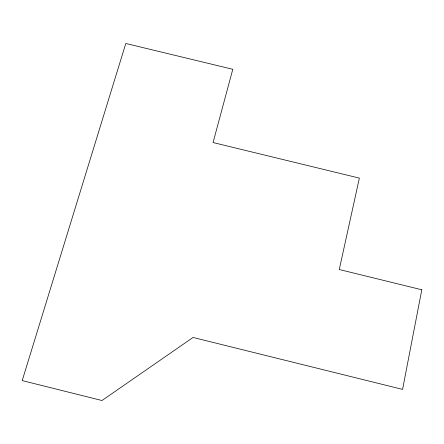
<?xml version="1.0" encoding="UTF-8"?>
<svg xmlns="http://www.w3.org/2000/svg" width="444" height="444" viewBox="0 0 444 444"><rect width="100%" height="100%" fill="white"/><g stroke="black" fill="none" stroke-linecap="round" stroke-linejoin="round"><path stroke-width="0.67" d="M421.8 289.771L402.569 389.394L193.062 337.462L101.965 400.521L22.2 380.586L125.796 43.479L232.795 69.292L213.065 142.541L359.363 178.105L339.272 269.519L421.8 289.771"/></g></svg>
